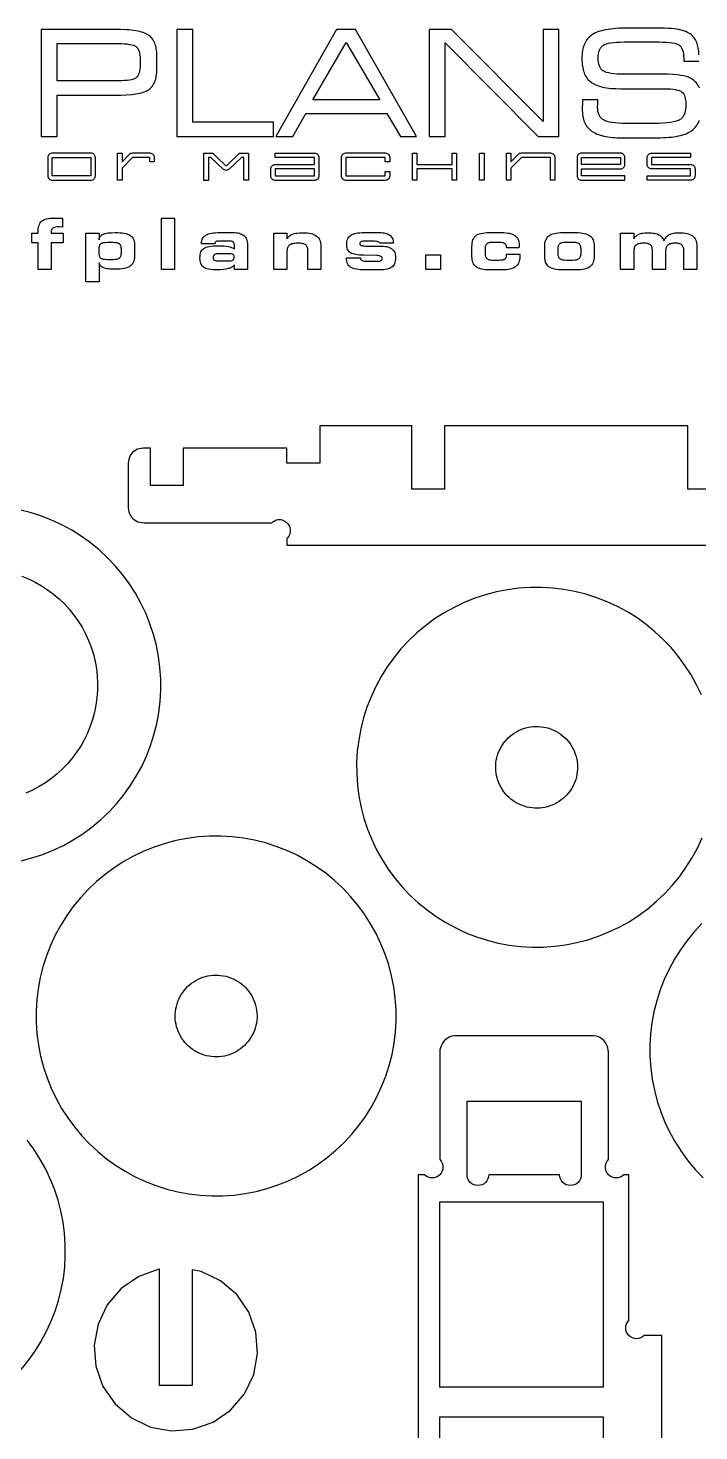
# Model space of a CAD drawing. Extents: x 10 to 601, y 10 to 599.
# Drawn here: x 305.6 to 404, y 388.5 to 594.4 of the extents above; entities that cross this region are included whole.
import ezdxf

# ---------------------------------------------------------------- set-up
doc = ezdxf.new("R2010")
doc.units = 0
doc.header["$MEASUREMENT"] = 0
doc.layers.add('EXT', color=1, linetype='CONTINUOUS')
doc.layers.add('IMPORT_-_LOGO_PADRAO', color=62, linetype='CONTINUOUS')

msp = doc.modelspace()

# ---------------------------------------------------------------- linework, layer by layer
at = {"layer": 'EXT'}
for points in [[(407.16, 526.74), (402.36, 526.74), (402.36, 536.03), (366.66, 536.03), (366.66, 526.74), (361.88, 526.74), (361.88, 536.03), (348.36, 536.03), (348.36, 530.57), (343.56, 530.57), (343.56, 532.75), (328.36, 532.75), (328.36, 527.29), (323.56, 527.29), (323.56, 532.75), (322.47, 532.75), (322.18, 532.73), (321.9, 532.68), (321.63, 532.59), (321.38, 532.46), (321.14, 532.3), (320.92, 532.11), (320.73, 531.9), (320.57, 531.66), (320.45, 531.4), (320.36, 531.13), (320.3, 530.85), (320.28, 530.57), (320.28, 524.01), (320.31, 523.71), (320.37, 523.43), (320.47, 523.15), (320.61, 522.89), (320.78, 522.65), (320.97, 522.44), (321.2, 522.25), (321.45, 522.09), (321.71, 521.97), (321.99, 521.88), (322.28, 521.83), (322.57, 521.82), (341.35, 521.82), (341.5, 521.96), (341.67, 522.07), (341.85, 522.16), (342.05, 522.23), (342.25, 522.27), (342.45, 522.28), (342.66, 522.27), (342.86, 522.23), (343.05, 522.16), (343.24, 522.07), (343.41, 521.96), (343.56, 521.82), (343.7, 521.66), (343.82, 521.48), (343.92, 521.29), (343.99, 521.08), (344.03, 520.87), (344.04, 520.66), (344.03, 520.45), (343.99, 520.24), (343.92, 520.03), (343.82, 519.84), (343.7, 519.66), (343.56, 519.5), (343.56, 518.54), (425.58, 518.54)], [(304.56, 472.2), (306.17, 472.62), (307.74, 473.14), (309.28, 473.76), (310.78, 474.47), (312.23, 475.27), (313.62, 476.17), (314.96, 477.15), (316.23, 478.22), (317.43, 479.36), (318.56, 480.57), (319.61, 481.85), (320.58, 483.2), (321.46, 484.61), (322.26, 486.06), (322.95, 487.57), (323.56, 489.11), (324.06, 490.69), (324.47, 492.3), (324.77, 493.93), (324.97, 495.58), (325.06, 497.23), (325.06, 498.89), (324.94, 500.55), (324.73, 502.19), (324.41, 503.82), (323.99, 505.42), (323.47, 507), (322.85, 508.54), (322.14, 510.03), (321.33, 511.48), (320.43, 512.88), (319.45, 514.22), (318.39, 515.49), (317.25, 516.69), (316.03, 517.82), (314.75, 518.87), (313.4, 519.84), (312, 520.72), (310.54, 521.51), (309.04, 522.21), (307.49, 522.81), (305.91, 523.32), (304.3, 523.72)], [(304.66, 513.97), (305.65, 513.56), (306.62, 513.09), (307.56, 512.56), (308.46, 511.98), (309.32, 511.34), (310.14, 510.64), (310.92, 509.9), (311.65, 509.1), (312.32, 508.27), (312.94, 507.39), (313.51, 506.47), (314.02, 505.53), (314.46, 504.55), (314.85, 503.54), (315.17, 502.52), (315.42, 501.47), (315.61, 500.41), (315.73, 499.34), (315.79, 498.27), (315.78, 497.19), (315.7, 496.12), (315.55, 495.06), (315.34, 494), (315.06, 492.96), (314.71, 491.95), (314.31, 490.95), (313.84, 489.98), (313.31, 489.05), (312.72, 488.14), (312.08, 487.28), (311.38, 486.46), (310.64, 485.69), (309.84, 484.96), (309.01, 484.28), (308.13, 483.66), (307.22, 483.09), (306.27, 482.59), (305.29, 482.14)], [(404.35, 496.54), (403.64, 498.03), (402.83, 499.48), (401.93, 500.88), (400.95, 502.22), (399.89, 503.49), (398.75, 504.69), (397.53, 505.82), (396.25, 506.87), (394.9, 507.84), (393.5, 508.72), (392.04, 509.51), (390.54, 510.21), (388.99, 510.81), (387.41, 511.32), (385.8, 511.72), (384.17, 512.03), (382.53, 512.23), (380.87, 512.32), (379.21, 512.31), (377.56, 512.2), (375.91, 511.98), (374.29, 511.67), (372.68, 511.25), (371.11, 510.73), (369.57, 510.11), (368.07, 509.39), (366.62, 508.59), (365.22, 507.69), (363.89, 506.71), (362.62, 505.65), (361.41, 504.5), (360.28, 503.29), (359.23, 502.01), (358.26, 500.66), (357.38, 499.26), (356.59, 497.8), (355.89, 496.29), (355.29, 494.75), (354.78, 493.17), (354.38, 491.56), (354.08, 489.93), (353.88, 488.28), (353.78, 486.63), (353.79, 484.97), (353.9, 483.32), (354.12, 481.67), (354.44, 480.04), (354.86, 478.44), (355.38, 476.86), (356, 475.33), (356.71, 473.83), (357.52, 472.38), (358.41, 470.98), (359.39, 469.65), (360.46, 468.37), (361.6, 467.17), (362.81, 466.04), (364.1, 464.99), (365.44, 464.02), (366.85, 463.14), (368.31, 462.35), (369.81, 461.65), (371.35, 461.05), (372.93, 460.54), (374.54, 460.14), (376.17, 459.84), (377.82, 459.64), (379.48, 459.54), (381.13, 459.55), (382.79, 459.66), (384.43, 459.88), (386.06, 460.2), (387.67, 460.62), (389.24, 461.14), (390.78, 461.76), (392.28, 462.47), (393.73, 463.27), (395.12, 464.17), (396.46, 465.15), (397.73, 466.22), (398.93, 467.36), (400.06, 468.57), (401.11, 469.85), (402.08, 471.2), (402.96, 472.61), (403.76, 474.06), (404.45, 475.57)], [(404.41, 463), (403.28, 461.79), (402.23, 460.51), (401.26, 459.16), (400.38, 457.76), (399.59, 456.3), (398.89, 454.79), (398.29, 453.25), (397.78, 451.67), (397.38, 450.06), (397.08, 448.43), (396.88, 446.78), (396.78, 445.13), (396.79, 443.47), (396.9, 441.82), (397.12, 440.17), (397.44, 438.54), (397.86, 436.94), (398.38, 435.36), (399, 433.83), (399.71, 432.33), (400.52, 430.88), (401.41, 429.48), (402.39, 428.15), (403.46, 426.87), (404.6, 425.67)], [(304.56, 397.57), (305.61, 398.85), (306.58, 400.2), (307.46, 401.61), (308.26, 403.06), (308.95, 404.57), (309.56, 406.11), (310.06, 407.69), (310.47, 409.3), (310.77, 410.93), (310.97, 412.58), (311.06, 414.23), (311.06, 415.89), (310.94, 417.55), (310.73, 419.19), (310.41, 420.82), (309.99, 422.42), (309.47, 424), (308.85, 425.54), (308.14, 427.03), (307.33, 428.48), (306.43, 429.88), (305.45, 431.22)]]:
    msp.add_lwpolyline(points, dxfattribs=at)
for points in [[(379.51, 479.97), (379.13, 480.02), (378.76, 480.1), (378.4, 480.2), (378.04, 480.32), (377.7, 480.47), (377.36, 480.63), (377.03, 480.82), (376.72, 481.03), (376.41, 481.25), (376.13, 481.5), (375.86, 481.76), (375.6, 482.04), (375.37, 482.34), (375.15, 482.64), (374.96, 482.97), (374.78, 483.3), (374.63, 483.64), (374.49, 484), (374.38, 484.36), (374.3, 484.72), (374.23, 485.09), (374.19, 485.47), (374.17, 485.85), (374.18, 486.22), (374.21, 486.6), (374.26, 486.97), (374.34, 487.34), (374.44, 487.7), (374.56, 488.06), (374.71, 488.41), (374.87, 488.75), (375.06, 489.07), (375.27, 489.39), (375.5, 489.69), (375.74, 489.98), (376, 490.25), (376.28, 490.5), (376.58, 490.73), (376.89, 490.95), (377.21, 491.15), (377.54, 491.32), (377.88, 491.48), (378.24, 491.61), (378.6, 491.72), (378.96, 491.81), (379.34, 491.87), (379.71, 491.91), (380.09, 491.93), (380.46, 491.92), (380.84, 491.89), (381.21, 491.84), (381.58, 491.76), (381.95, 491.66), (382.3, 491.54), (382.65, 491.4), (382.99, 491.23), (383.32, 491.04), (383.63, 490.83), (383.93, 490.61), (384.22, 490.36), (384.49, 490.1), (384.74, 489.82), (384.98, 489.53), (385.19, 489.22), (385.39, 488.9), (385.56, 488.56), (385.72, 488.22), (385.85, 487.87), (385.96, 487.51), (386.05, 487.14), (386.11, 486.77), (386.16, 486.39), (386.17, 486.02), (386.17, 485.64), (386.14, 485.26), (386.08, 484.89), (386.01, 484.52), (385.91, 484.16), (385.78, 483.8), (385.64, 483.45), (385.47, 483.12), (385.28, 482.79), (385.08, 482.47), (384.85, 482.17), (384.6, 481.89), (384.34, 481.62), (384.06, 481.36), (383.77, 481.13), (383.46, 480.91), (383.14, 480.71), (382.8, 480.54), (382.46, 480.38), (382.11, 480.25), (381.75, 480.14), (381.38, 480.05), (381.01, 479.99), (380.64, 479.95), (380.26, 479.93), (379.88, 479.94)], [(332.48, 423.04), (334.13, 423.05), (335.79, 423.16), (337.43, 423.38), (339.06, 423.7), (340.67, 424.12), (342.24, 424.64), (343.78, 425.26), (345.28, 425.97), (346.73, 426.77), (348.12, 427.67), (349.46, 428.65), (350.73, 429.72), (351.93, 430.86), (353.06, 432.07), (354.11, 433.35), (355.08, 434.7), (355.96, 436.11), (356.76, 437.56), (357.45, 439.07), (358.06, 440.61), (358.56, 442.19), (358.97, 443.8), (359.27, 445.43), (359.47, 447.08), (359.56, 448.73), (359.56, 450.39), (359.44, 452.05), (359.23, 453.69), (358.91, 455.32), (358.49, 456.92), (357.97, 458.5), (357.35, 460.04), (356.64, 461.53), (355.83, 462.98), (354.93, 464.38), (353.95, 465.72), (352.89, 466.99), (351.75, 468.19), (350.53, 469.32), (349.25, 470.37), (347.9, 471.34), (346.5, 472.22), (345.04, 473.01), (343.54, 473.71), (341.99, 474.31), (340.41, 474.82), (338.8, 475.22), (337.17, 475.53), (335.53, 475.73), (333.87, 475.82), (332.21, 475.81), (330.56, 475.7), (328.91, 475.48), (327.29, 475.17), (325.68, 474.75), (324.11, 474.23), (322.57, 473.61), (321.07, 472.89), (319.62, 472.09), (318.22, 471.19), (316.89, 470.21), (315.62, 469.15), (314.41, 468), (313.28, 466.79), (312.23, 465.51), (311.26, 464.16), (310.38, 462.76), (309.59, 461.3), (308.89, 459.79), (308.29, 458.25), (307.78, 456.67), (307.38, 455.06), (307.08, 453.43), (306.88, 451.78), (306.78, 450.13), (306.79, 448.47), (306.9, 446.82), (307.12, 445.17), (307.44, 443.54), (307.86, 441.94), (308.38, 440.36), (309, 438.83), (309.71, 437.33), (310.52, 435.88), (311.41, 434.48), (312.39, 433.15), (313.46, 431.87), (314.6, 430.67), (315.81, 429.54), (317.1, 428.49), (318.44, 427.52), (319.85, 426.64), (321.31, 425.85), (322.81, 425.15), (324.35, 424.55), (325.93, 424.04), (327.54, 423.64), (329.17, 423.34), (330.82, 423.14)], [(332.51, 443.47), (332.13, 443.52), (331.76, 443.6), (331.4, 443.7), (331.04, 443.82), (330.7, 443.97), (330.36, 444.13), (330.03, 444.32), (329.72, 444.53), (329.41, 444.75), (329.13, 445), (328.86, 445.26), (328.6, 445.54), (328.37, 445.84), (328.15, 446.14), (327.96, 446.47), (327.78, 446.8), (327.63, 447.14), (327.49, 447.5), (327.38, 447.86), (327.3, 448.22), (327.23, 448.59), (327.19, 448.97), (327.17, 449.35), (327.18, 449.72), (327.21, 450.1), (327.26, 450.47), (327.34, 450.84), (327.44, 451.2), (327.56, 451.56), (327.71, 451.91), (327.87, 452.25), (328.06, 452.57), (328.27, 452.89), (328.5, 453.19), (328.74, 453.48), (329, 453.75), (329.28, 454), (329.58, 454.23), (329.89, 454.45), (330.21, 454.65), (330.54, 454.82), (330.88, 454.98), (331.24, 455.11), (331.6, 455.22), (331.96, 455.31), (332.34, 455.37), (332.71, 455.41), (333.09, 455.43), (333.46, 455.42), (333.84, 455.39), (334.21, 455.34), (334.58, 455.26), (334.95, 455.16), (335.3, 455.04), (335.65, 454.9), (335.99, 454.73), (336.32, 454.54), (336.63, 454.33), (336.93, 454.11), (337.22, 453.86), (337.49, 453.6), (337.74, 453.32), (337.98, 453.03), (338.19, 452.72), (338.39, 452.4), (338.56, 452.06), (338.72, 451.72), (338.85, 451.37), (338.96, 451.01), (339.05, 450.64), (339.11, 450.27), (339.16, 449.89), (339.17, 449.52), (339.17, 449.14), (339.14, 448.76), (339.08, 448.39), (339.01, 448.02), (338.91, 447.66), (338.78, 447.3), (338.64, 446.95), (338.47, 446.62), (338.28, 446.29), (338.08, 445.97), (337.85, 445.67), (337.6, 445.39), (337.34, 445.12), (337.06, 444.86), (336.77, 444.63), (336.46, 444.41), (336.14, 444.21), (335.8, 444.04), (335.46, 443.88), (335.11, 443.75), (334.75, 443.64), (334.38, 443.55), (334.01, 443.49), (333.64, 443.45), (333.26, 443.43), (332.88, 443.44)], [(365.98, 394.94), (365.98, 422.14), (389.92, 422.14), (389.92, 394.94)], [(335.3, 391.6), (337.34, 393.99), (338.69, 396.81), (339.26, 399.89), (339.01, 403.02), (337.97, 405.97), (336.2, 408.55), (333.81, 410.59), (330.99, 411.94), (329.67, 412.18), (329.67, 395.22), (324.87, 395.22), (324.87, 412.26), (324.78, 412.26), (321.83, 411.22), (319.25, 409.44), (317.21, 407.06), (315.86, 404.23), (315.29, 401.15), (315.54, 398.03), (316.58, 395.08), (318.36, 392.5), (320.74, 390.46), (323.57, 389.11), (326.65, 388.54), (329.77, 388.79), (332.72, 389.83)], [(389.92, 390.62), (389.92, 362.94), (365.98, 362.94), (365.98, 390.62)]]:
    msp.add_lwpolyline(points, close=True, dxfattribs=at)
msp.add_lwpolyline([(398.55, 382.55), (398.55, 402.53), (395.95, 402.53, -1), (393.71, 404.77), (393.71, 426.14), (392.96, 426.14, -1), (390.72, 428.38), (390.72, 444.14), (390.69, 444.45), (390.63, 444.76), (390.53, 445.06), (390.39, 445.34), (390.22, 445.6), (390.01, 445.84), (389.78, 446.04), (389.52, 446.22), (389.23, 446.36), (388.94, 446.46), (388.63, 446.52), (388.32, 446.54), (368.38, 446.54), (368.07, 446.52), (367.76, 446.46), (367.46, 446.36), (367.18, 446.22), (366.92, 446.04), (366.68, 445.84), (366.48, 445.6), (366.3, 445.34), (366.16, 445.06), (366.06, 444.76), (366, 444.45), (365.98, 444.14), (365.98, 428.38, -1), (363.74, 426.14), (362.78, 426.14), (362.78, 358.94)], format="xyb", dxfattribs=at)
msp.add_lwpolyline([(386.72, 436.94), (386.72, 426.14, -1), (383.54, 426.14), (373.16, 426.14, -1), (369.98, 426.14), (369.98, 436.94)], format="xyb", close=True, dxfattribs=at)
at = {"layer": 'IMPORT_-_LOGO_PADRAO'}
for points in [[(309.84, 578.5), (309.84, 584.54), (318.3, 584.54), (319.19, 584.55), (320, 584.59), (320.74, 584.65), (321.07, 584.69), (321.39, 584.74), (321.69, 584.79), (321.97, 584.85), (322.23, 584.92), (322.47, 584.99), (322.69, 585.07), (322.9, 585.16), (323.08, 585.25), (323.24, 585.35), (323.39, 585.46), (323.53, 585.58), (323.66, 585.71), (323.78, 585.85), (323.89, 586), (324, 586.16), (324.09, 586.33), (324.17, 586.51), (324.24, 586.71), (324.31, 586.91), (324.36, 587.13), (324.4, 587.35), (324.44, 587.59), (324.46, 587.83), (324.48, 588.09), (324.48, 588.36), (324.48, 590.37), (324.48, 590.64), (324.46, 590.89), (324.44, 591.14), (324.4, 591.38), (324.36, 591.6), (324.31, 591.81), (324.24, 592.02), (324.17, 592.21), (324.09, 592.39), (323.99, 592.57), (323.89, 592.73), (323.78, 592.88), (323.66, 593.02), (323.53, 593.15), (323.39, 593.27), (323.24, 593.38), (323.07, 593.48), (322.89, 593.58), (322.69, 593.66), (322.47, 593.74), (322.23, 593.82), (321.97, 593.89), (321.69, 593.95), (321.39, 594.01), (321.07, 594.05), (320.73, 594.1), (320.38, 594.13), (320, 594.16), (319.19, 594.2), (318.3, 594.21), (307.52, 594.21), (307.52, 578.5)], [(327.43, 578.5), (341.57, 578.5), (341.57, 580.6), (329.76, 580.6), (329.76, 594.21), (327.43, 594.21)], [(341.91, 578.5), (344.4, 578.5), (346.35, 581.87), (358.21, 581.87), (360.2, 578.5), (362.54, 578.5), (353.6, 594.21), (350.83, 594.21)], [(366.74, 578.5), (366.74, 592.26), (380.38, 578.5), (383.44, 578.5), (383.44, 594.21), (381.14, 594.21), (381.14, 580.68), (367.69, 594.21), (364.41, 594.21), (364.41, 578.5)], [(309.84, 586.66), (309.84, 592.13), (318.85, 592.13), (319.32, 592.12), (319.75, 592.1), (320.14, 592.07), (320.48, 592.02), (320.78, 591.96), (321.04, 591.88), (321.26, 591.79), (321.35, 591.74), (321.43, 591.69), (321.5, 591.63), (321.57, 591.56), (321.63, 591.49), (321.69, 591.4), (321.79, 591.21), (321.87, 590.99), (321.94, 590.73), (321.99, 590.45), (322.02, 590.13), (322.02, 589.77), (322.02, 589.04), (322.02, 588.69), (321.99, 588.36), (321.94, 588.07), (321.87, 587.81), (321.79, 587.58), (321.69, 587.39), (321.63, 587.31), (321.57, 587.23), (321.5, 587.16), (321.43, 587.1), (321.35, 587.05), (321.25, 587), (321.04, 586.91), (320.78, 586.83), (320.48, 586.77), (320.14, 586.72), (319.75, 586.69), (319.32, 586.66), (318.85, 586.66)], [(347.36, 583.89), (352.23, 592.29), (357.2, 583.89)], [(315.47, 575.42), (315.45, 575.55), (315.41, 575.67), (315.35, 575.78), (315.27, 575.87), (315.17, 575.95), (315.07, 576.01), (314.94, 576.04), (314.82, 576.06), (309.14, 576.06), (309.01, 576.04), (308.89, 576.01), (308.78, 575.95), (308.69, 575.87), (308.61, 575.78), (308.55, 575.67), (308.51, 575.55), (308.49, 575.42), (308.49, 575.42), (308.49, 572.74), (308.5, 572.61), (308.54, 572.48), (308.6, 572.37), (308.68, 572.28), (308.78, 572.2), (308.89, 572.14), (309.01, 572.1), (309.14, 572.08), (314.82, 572.08), (314.95, 572.1), (315.07, 572.14), (315.18, 572.2), (315.28, 572.28), (315.36, 572.37), (315.42, 572.48), (315.46, 572.61), (315.47, 572.74), (315.47, 575.4)], [(309.14, 572.74), (309.14, 573.39), (309.14, 574.75), (309.14, 575.4), (309.79, 575.4), (314.16, 575.4), (314.82, 575.4), (314.82, 574.75), (314.82, 573.39), (314.82, 572.74), (314.16, 572.74), (309.79, 572.74)], [(321.26, 575.42), (320.93, 575.42), (319.38, 573.87), (319.38, 573.43), (319.38, 573.16), (319.38, 572.08), (318.73, 572.08), (318.73, 576.06), (318.96, 576.06), (319.17, 576.06), (319.38, 576.06), (319.38, 574.79), (320.49, 575.9), (320.57, 575.97), (320.67, 576.03), (320.8, 576.06), (320.96, 576.08), (321.26, 576.08), (321.64, 576.08), (323.45, 576.08), (323.58, 576.06), (323.7, 576.02), (323.81, 575.96), (323.91, 575.89), (323.99, 575.79), (324.05, 575.68), (324.09, 575.56), (324.1, 575.42), (324.1, 574.79), (323.45, 574.79), (323.45, 575.02), (323.45, 575.42), (322.8, 575.42), (321.64, 575.42), (321.34, 575.42)], [(332.69, 576.03), (333.33, 575.42), (333.34, 575.42), (333.34, 575.41), (334.46, 574.35), (334.57, 574.26), (334.61, 574.24), (334.65, 574.23), (334.69, 574.24), (334.73, 574.26), (334.83, 574.35), (336.61, 576.03), (336.61, 576.06), (337.26, 576.06), (337.91, 576.06), (337.91, 572.08), (337.26, 572.08), (337.26, 575.4), (337.26, 575.42), (336.91, 575.42), (335.11, 573.72), (335.01, 573.64), (334.9, 573.58), (334.78, 573.54), (334.65, 573.53), (334.53, 573.54), (334.41, 573.58), (334.29, 573.64), (334.19, 573.72), (332.41, 575.4), (332.04, 575.4), (332.04, 572.08), (332.04, 572.06), (331.39, 572.06), (331.39, 576.03), (332.04, 576.03)], [(341.84, 576.06), (347.61, 576.06), (347.74, 576.04), (347.86, 576), (347.97, 575.94), (348.07, 575.86), (348.15, 575.77), (348.21, 575.66), (348.25, 575.53), (348.26, 575.4), (348.26, 575.39), (348.26, 572.73), (348.26, 572.72), (348.25, 572.58), (348.21, 572.46), (348.15, 572.35), (348.07, 572.25), (347.97, 572.17), (347.86, 572.11), (347.74, 572.08), (347.61, 572.06), (341.84, 572.06), (341.71, 572.08), (341.59, 572.11), (341.48, 572.17), (341.38, 572.25), (341.3, 572.35), (341.24, 572.46), (341.2, 572.58), (341.19, 572.72), (341.19, 573.74), (341.2, 573.87), (341.24, 574), (341.3, 574.11), (341.38, 574.2), (341.48, 574.28), (341.59, 574.34), (341.71, 574.38), (341.84, 574.4), (341.84, 574.4), (347.61, 574.4), (347.61, 574.75), (347.61, 575.4), (346.96, 575.4), (341.84, 575.4)], [(358.63, 572.75), (358.63, 572.72), (358.61, 572.58), (358.58, 572.46), (358.52, 572.35), (358.44, 572.25), (358.34, 572.17), (358.23, 572.11), (358.11, 572.08), (357.97, 572.06), (352.21, 572.06), (352.07, 572.08), (351.95, 572.11), (351.84, 572.17), (351.74, 572.25), (351.66, 572.35), (351.6, 572.46), (351.57, 572.58), (351.55, 572.72), (351.55, 572.74), (351.55, 575.42), (351.57, 575.56), (351.6, 575.68), (351.66, 575.79), (351.74, 575.89), (351.84, 575.96), (351.95, 576.02), (352.07, 576.06), (352.21, 576.08), (357.97, 576.08), (358.11, 576.06), (358.23, 576.02), (358.34, 575.96), (358.44, 575.89), (358.52, 575.79), (358.58, 575.68), (358.61, 575.56), (358.63, 575.42), (358.63, 575.39), (358.63, 574.77), (357.97, 574.77), (357.97, 574.77), (357.97, 575.4), (357.97, 575.4), (357.97, 575.42), (357.32, 575.42), (352.86, 575.42), (352.21, 575.42), (352.21, 574.77), (352.21, 573.37), (352.21, 572.74), (352.21, 572.72), (352.86, 572.72), (357.32, 572.72), (357.97, 572.72), (357.97, 572.74), (357.97, 572.74), (357.97, 573.37), (357.97, 573.37), (358.63, 573.37)], [(367.77, 573.74), (362.61, 573.74), (362.61, 572.08), (361.96, 572.08), (361.96, 576.06), (362.61, 576.06), (362.61, 574.4), (367.77, 574.4), (367.77, 576.06), (368.43, 576.06), (368.43, 572.08), (367.77, 572.08)], [(371.81, 576.06), (372.46, 576.06), (372.46, 572.08), (371.81, 572.08)], [(378.38, 575.42), (378.35, 575.42), (377.95, 575.42), (376.39, 573.87), (376.39, 573.36), (376.39, 573.16), (376.39, 572.08), (375.74, 572.08), (375.74, 576.06), (375.97, 576.06), (376.21, 576.06), (376.39, 576.06), (376.39, 574.79), (377.5, 575.9), (377.59, 575.97), (377.68, 576.03), (377.81, 576.06), (377.97, 576.08), (378.38, 576.08), (378.65, 576.08), (382.2, 576.08), (382.33, 576.06), (382.45, 576.02), (382.56, 575.96), (382.66, 575.89), (382.74, 575.79), (382.8, 575.68), (382.83, 575.56), (382.85, 575.42), (382.85, 572.11), (382.2, 572.11), (382.2, 574.77), (382.2, 575.42), (381.54, 575.42), (378.65, 575.42)], [(386.1, 572.74), (386.11, 572.61), (386.15, 572.48), (386.21, 572.37), (386.29, 572.28), (386.39, 572.2), (386.5, 572.14), (386.62, 572.1), (386.75, 572.08), (393.13, 572.08), (393.13, 572.74), (387.41, 572.74), (386.75, 572.74), (386.75, 573.39), (386.75, 573.74), (392.46, 573.74), (392.48, 573.74), (392.48, 573.74), (392.61, 573.76), (392.73, 573.79), (392.84, 573.85), (392.94, 573.93), (393.02, 574.03), (393.08, 574.14), (393.12, 574.26), (393.13, 574.4), (393.13, 575.39), (393.13, 575.4), (393.12, 575.53), (393.08, 575.66), (393.02, 575.77), (392.94, 575.86), (392.84, 575.94), (392.73, 576), (392.61, 576.04), (392.48, 576.06), (386.75, 576.06), (386.62, 576.04), (386.5, 576), (386.39, 575.94), (386.29, 575.86), (386.21, 575.77), (386.15, 575.66), (386.11, 575.53), (386.1, 575.4), (386.1, 575.39), (386.1, 575.39)], [(392.48, 575.4), (392.48, 575.39), (392.48, 575.05), (392.48, 574.75), (392.48, 574.4), (391.83, 574.4), (386.75, 574.4), (386.75, 574.75), (386.75, 575.39), (386.75, 575.4), (387.41, 575.4), (391.83, 575.4)], [(396.39, 575.4), (396.4, 575.53), (396.44, 575.66), (396.5, 575.77), (396.58, 575.86), (396.67, 575.94), (396.78, 576), (396.91, 576.04), (397.04, 576.06), (402.76, 576.06), (402.76, 575.4), (397.69, 575.4), (397.04, 575.4), (397.04, 575.05), (397.04, 574.75), (397.04, 574.41), (397.04, 574.4), (397.69, 574.4), (402.75, 574.4), (402.76, 574.4), (402.9, 574.38), (403.02, 574.34), (403.13, 574.28), (403.23, 574.2), (403.31, 574.11), (403.37, 574), (403.4, 573.87), (403.42, 573.74), (403.42, 573.73), (403.42, 572.74), (403.4, 572.61), (403.37, 572.48), (403.31, 572.37), (403.23, 572.28), (403.13, 572.2), (403.02, 572.14), (402.9, 572.1), (402.76, 572.08), (396.39, 572.08), (396.39, 572.74), (402.11, 572.74), (402.76, 572.74), (402.76, 573.09), (402.76, 573.39), (402.76, 573.73), (402.76, 573.74), (402.11, 573.74), (397.06, 573.74), (397.04, 573.74), (397.04, 573.74), (396.91, 573.76), (396.78, 573.79), (396.67, 573.85), (396.58, 573.93), (396.5, 574.03), (396.43, 574.14), (396.4, 574.26), (396.39, 574.4), (396.39, 574.41), (396.39, 574.41)], [(341.84, 573.74), (341.84, 573.74), (341.84, 573.37), (341.84, 573.09), (341.84, 572.72), (342.49, 572.72), (346.96, 572.72), (347.61, 572.72), (347.61, 573.37), (347.61, 573.74), (342.49, 573.74)], [(308.99, 559), (307.07, 559), (307.07, 562.87), (306.13, 562.87), (306.13, 564.32), (307.07, 564.32), (307.07, 564.5), (307.07, 564.77), (307.1, 565.02), (307.14, 565.25), (307.2, 565.45), (307.27, 565.64), (307.36, 565.81), (307.47, 565.95), (307.59, 566.08), (307.74, 566.18), (307.91, 566.28), (308.1, 566.35), (308.32, 566.42), (308.56, 566.47), (308.82, 566.5), (309.11, 566.53), (309.43, 566.53), (310.66, 566.53), (310.66, 565.21), (310.6, 565.21), (310.14, 565.23), (309.85, 565.22), (309.61, 565.18), (309.41, 565.13), (309.32, 565.1), (309.25, 565.06), (309.19, 565.01), (309.13, 564.96), (309.09, 564.9), (309.05, 564.83), (309.02, 564.76), (309, 564.68), (308.99, 564.59), (308.98, 564.5), (308.99, 564.39), (308.99, 564.32), (310.76, 564.32), (310.76, 562.87), (308.99, 562.87)], [(327.07, 559), (325.15, 559), (325.15, 566.53), (327.07, 566.53)], [(316.01, 559.96), (316.01, 557.19), (314.09, 557.19), (314.09, 564.32), (316.01, 564.32), (316.01, 563.35), (316.03, 563.49), (316.07, 563.61), (316.12, 563.73), (316.19, 563.83), (316.27, 563.93), (316.37, 564.02), (316.48, 564.09), (316.61, 564.16), (316.75, 564.21), (316.92, 564.26), (317.11, 564.3), (317.32, 564.34), (317.55, 564.36), (317.81, 564.38), (318.39, 564.4), (318.76, 564.39), (319.1, 564.37), (319.42, 564.34), (319.71, 564.3), (319.96, 564.24), (320.19, 564.17), (320.39, 564.09), (320.57, 563.99), (320.71, 563.88), (320.84, 563.75), (320.95, 563.61), (321.04, 563.45), (321.11, 563.26), (321.16, 563.07), (321.19, 562.85), (321.2, 562.62), (321.2, 560.85), (321.19, 560.62), (321.16, 560.4), (321.1, 560.2), (321.03, 560.01), (320.94, 559.85), (320.83, 559.7), (320.69, 559.56), (320.54, 559.44), (320.36, 559.34), (320.16, 559.25), (319.93, 559.18), (319.68, 559.11), (319.4, 559.07), (319.1, 559.03), (318.77, 559.01), (318.42, 559.01), (317.85, 559.02), (317.6, 559.04), (317.37, 559.06), (317.16, 559.09), (316.98, 559.12), (316.82, 559.17), (316.68, 559.22), (316.55, 559.28), (316.44, 559.34), (316.34, 559.42), (316.26, 559.51), (316.18, 559.61), (316.11, 559.71), (316.06, 559.83)], [(337.76, 559), (335.85, 559), (335.85, 559.64), (335.77, 559.55), (335.68, 559.47), (335.58, 559.39), (335.47, 559.32), (335.36, 559.25), (335.23, 559.19), (335.09, 559.14), (334.95, 559.1), (334.62, 559.02), (334.25, 558.97), (333.82, 558.93), (333.35, 558.92), (333, 558.93), (332.68, 558.95), (332.39, 558.98), (332.12, 559.02), (331.88, 559.07), (331.67, 559.14), (331.49, 559.22), (331.34, 559.31), (331.22, 559.42), (331.1, 559.54), (331.01, 559.69), (330.93, 559.85), (330.87, 560.04), (330.83, 560.24), (330.81, 560.46), (330.8, 560.71), (330.81, 560.94), (330.83, 561.16), (330.88, 561.36), (330.94, 561.55), (331.02, 561.71), (331.11, 561.85), (331.23, 561.97), (331.36, 562.08), (331.52, 562.17), (331.71, 562.24), (331.93, 562.31), (332.18, 562.36), (332.46, 562.4), (332.77, 562.43), (333.11, 562.45), (333.49, 562.46), (333.92, 562.45), (334.3, 562.43), (334.64, 562.39), (334.95, 562.35), (335.21, 562.28), (335.45, 562.2), (335.66, 562.11), (335.85, 562), (335.85, 562.58), (335.83, 562.71), (335.8, 562.82), (335.74, 562.92), (335.65, 563), (335.55, 563.07), (335.42, 563.12), (335.27, 563.14), (335.1, 563.15), (333.53, 563.15), (333.4, 563.15), (333.28, 563.13), (333.18, 563.1), (333.11, 563.06), (333.05, 563), (333.01, 562.93), (332.98, 562.85), (332.97, 562.75), (331.04, 562.75), (331.04, 562.81), (331.05, 563.02), (331.08, 563.2), (331.13, 563.38), (331.2, 563.54), (331.29, 563.68), (331.4, 563.81), (331.52, 563.93), (331.67, 564.03), (331.84, 564.11), (332.03, 564.19), (332.26, 564.25), (332.5, 564.3), (332.78, 564.34), (333.07, 564.37), (333.4, 564.39), (333.75, 564.4), (335.63, 564.4), (335.89, 564.39), (336.14, 564.37), (336.36, 564.34), (336.58, 564.29), (336.77, 564.23), (336.94, 564.15), (337.1, 564.07), (337.24, 563.96), (337.36, 563.85), (337.47, 563.72), (337.56, 563.58), (337.63, 563.42), (337.69, 563.24), (337.73, 563.06), (337.76, 562.85), (337.76, 562.64)], [(343.55, 559), (341.63, 559), (341.63, 564.29), (343.55, 564.29), (343.55, 563.47), (343.63, 563.59), (343.72, 563.7), (343.82, 563.8), (343.92, 563.89), (344.03, 563.98), (344.15, 564.05), (344.27, 564.11), (344.39, 564.17), (344.53, 564.22), (344.68, 564.26), (344.85, 564.3), (345.04, 564.32), (345.46, 564.36), (345.94, 564.38), (346.26, 564.37), (346.55, 564.35), (346.83, 564.31), (347.08, 564.25), (347.32, 564.19), (347.53, 564.1), (347.72, 564), (347.9, 563.89), (348.05, 563.76), (348.18, 563.62), (348.29, 563.46), (348.38, 563.28), (348.45, 563.09), (348.5, 562.89), (348.53, 562.67), (348.54, 562.44), (348.54, 559), (346.63, 559), (346.63, 561.68), (346.62, 561.85), (346.61, 562), (346.58, 562.14), (346.55, 562.26), (346.5, 562.37), (346.45, 562.47), (346.38, 562.54), (346.31, 562.61), (346.22, 562.66), (346.11, 562.71), (345.99, 562.74), (345.84, 562.78), (345.68, 562.8), (345.5, 562.82), (345.09, 562.83), (344.89, 562.83), (344.7, 562.81), (344.53, 562.79), (344.38, 562.76), (344.23, 562.72), (344.11, 562.67), (344, 562.61), (343.9, 562.54), (343.82, 562.46), (343.75, 562.37), (343.69, 562.27), (343.64, 562.15), (343.6, 562.02), (343.57, 561.88), (343.55, 561.73), (343.55, 561.57)], [(352.3, 560.67), (354.33, 560.68), (354.33, 560.66), (354.34, 560.6), (354.35, 560.54), (354.37, 560.49), (354.39, 560.45), (354.43, 560.4), (354.47, 560.36), (354.58, 560.3), (354.72, 560.25), (354.9, 560.22), (355.12, 560.19), (355.38, 560.19), (356.78, 560.19), (356.97, 560.19), (357.14, 560.21), (357.27, 560.24), (357.37, 560.28), (357.45, 560.34), (357.5, 560.41), (357.54, 560.49), (357.55, 560.6), (357.53, 560.69), (357.5, 560.78), (357.44, 560.85), (357.36, 560.9), (357.25, 560.95), (357.12, 560.99), (356.95, 561.02), (356.76, 561.03), (354.86, 561.07), (354.51, 561.08), (354.2, 561.09), (353.91, 561.12), (353.64, 561.16), (353.41, 561.22), (353.2, 561.28), (353.02, 561.35), (352.87, 561.44), (352.74, 561.54), (352.63, 561.65), (352.54, 561.78), (352.46, 561.93), (352.4, 562.09), (352.35, 562.27), (352.33, 562.46), (352.32, 562.67), (352.33, 562.9), (352.36, 563.1), (352.4, 563.29), (352.47, 563.47), (352.55, 563.62), (352.66, 563.76), (352.78, 563.89), (352.92, 564), (353.08, 564.09), (353.27, 564.17), (353.48, 564.24), (353.72, 564.3), (353.98, 564.34), (354.27, 564.37), (354.58, 564.39), (354.92, 564.4), (357.1, 564.4), (357.35, 564.39), (357.59, 564.37), (357.8, 564.34), (358.01, 564.3), (358.19, 564.25), (358.36, 564.18), (358.51, 564.1), (358.64, 564.01), (358.76, 563.91), (358.86, 563.79), (358.95, 563.66), (359.02, 563.52), (359.08, 563.37), (359.12, 563.2), (359.14, 563.02), (359.15, 562.82), (357.24, 562.82), (357.19, 562.89), (357.12, 562.96), (357.03, 563.01), (356.93, 563.05), (356.8, 563.09), (356.65, 563.11), (356.48, 563.13), (356.28, 563.13), (354.94, 563.13), (354.76, 563.13), (354.61, 563.11), (354.49, 563.09), (354.4, 563.05), (354.34, 563.01), (354.29, 562.95), (354.26, 562.88), (354.25, 562.79), (354.26, 562.7), (354.29, 562.63), (354.34, 562.57), (354.41, 562.52), (354.52, 562.49), (354.68, 562.45), (354.89, 562.43), (355.15, 562.41), (357.49, 562.41), (357.74, 562.4), (357.97, 562.37), (358.19, 562.34), (358.38, 562.29), (358.56, 562.23), (358.73, 562.16), (358.87, 562.08), (359, 561.98), (359.11, 561.87), (359.21, 561.75), (359.29, 561.61), (359.36, 561.46), (359.41, 561.3), (359.44, 561.12), (359.47, 560.92), (359.47, 560.71), (359.47, 560.48), (359.44, 560.26), (359.4, 560.06), (359.34, 559.88), (359.27, 559.71), (359.18, 559.57), (359.07, 559.44), (358.95, 559.33), (358.8, 559.23), (358.63, 559.15), (358.43, 559.08), (358.21, 559.02), (357.97, 558.98), (357.7, 558.95), (357.4, 558.93), (357.08, 558.92), (355.13, 558.92), (354.73, 558.93), (354.37, 558.95), (354.04, 558.98), (353.75, 559.02), (353.48, 559.07), (353.25, 559.14), (353.06, 559.22), (352.9, 559.31), (352.76, 559.41), (352.64, 559.54), (352.54, 559.68), (352.46, 559.84), (352.39, 560.02), (352.34, 560.22), (352.31, 560.44)], [(373.24, 558.92), (372.91, 558.93), (372.61, 558.95), (372.33, 558.99), (372.07, 559.04), (371.84, 559.1), (371.63, 559.18), (371.45, 559.27), (371.29, 559.38), (371.15, 559.51), (371.03, 559.65), (370.92, 559.81), (370.84, 559.99), (370.77, 560.18), (370.73, 560.4), (370.7, 560.63), (370.69, 560.89), (370.69, 562.33), (370.7, 562.61), (370.73, 562.86), (370.77, 563.1), (370.83, 563.31), (370.91, 563.5), (371.01, 563.67), (371.12, 563.82), (371.26, 563.94), (371.41, 564.05), (371.59, 564.14), (371.8, 564.22), (372.03, 564.28), (372.3, 564.33), (372.58, 564.37), (372.9, 564.39), (373.24, 564.4), (375.06, 564.4), (375.38, 564.39), (375.68, 564.37), (375.95, 564.33), (376.21, 564.29), (376.44, 564.22), (376.65, 564.15), (376.84, 564.06), (377, 563.96), (377.15, 563.84), (377.27, 563.7), (377.38, 563.56), (377.46, 563.39), (377.53, 563.21), (377.58, 563.01), (377.61, 562.8), (377.62, 562.57), (377.61, 562.36), (377.58, 562.14), (375.77, 562.14), (375.77, 562.17), (375.77, 562.27), (375.76, 562.36), (375.74, 562.45), (375.71, 562.53), (375.67, 562.6), (375.63, 562.66), (375.58, 562.72), (375.53, 562.77), (375.46, 562.81), (375.38, 562.85), (375.3, 562.88), (375.2, 562.91), (374.98, 562.94), (374.71, 562.96), (373.77, 562.96), (373.47, 562.94), (373.34, 562.93), (373.22, 562.9), (373.11, 562.87), (373.02, 562.84), (372.93, 562.8), (372.87, 562.75), (372.81, 562.69), (372.76, 562.62), (372.72, 562.54), (372.68, 562.45), (372.65, 562.35), (372.63, 562.24), (372.62, 562.12), (372.62, 561.98), (372.62, 561.3), (372.62, 561.18), (372.64, 561.07), (372.66, 560.96), (372.68, 560.87), (372.72, 560.78), (372.77, 560.71), (372.82, 560.64), (372.88, 560.58), (372.96, 560.53), (373.04, 560.49), (373.13, 560.45), (373.24, 560.42), (373.36, 560.39), (373.48, 560.38), (373.77, 560.36), (374.61, 560.36), (374.94, 560.38), (375.21, 560.41), (375.32, 560.43), (375.41, 560.47), (375.49, 560.5), (375.56, 560.55), (375.61, 560.6), (375.65, 560.66), (375.69, 560.73), (375.73, 560.81), (375.75, 560.9), (375.77, 561), (375.78, 561.23), (377.69, 561.23), (377.7, 561.11), (377.7, 560.9), (377.69, 560.65), (377.66, 560.41), (377.62, 560.19), (377.55, 559.99), (377.47, 559.8), (377.36, 559.64), (377.24, 559.5), (377.1, 559.38), (376.94, 559.27), (376.75, 559.18), (376.54, 559.1), (376.3, 559.04), (376.04, 558.99), (375.75, 558.95), (375.43, 558.93), (375.09, 558.92)], [(384.03, 558.92), (383.69, 558.93), (383.37, 558.95), (383.07, 558.99), (382.8, 559.04), (382.56, 559.1), (382.34, 559.18), (382.15, 559.27), (381.98, 559.38), (381.84, 559.5), (381.71, 559.64), (381.61, 559.8), (381.52, 559.98), (381.45, 560.18), (381.41, 560.4), (381.38, 560.63), (381.37, 560.89), (381.37, 562.33), (381.38, 562.61), (381.4, 562.86), (381.45, 563.09), (381.52, 563.3), (381.6, 563.49), (381.7, 563.66), (381.83, 563.81), (381.97, 563.93), (382.13, 564.04), (382.32, 564.14), (382.54, 564.22), (382.78, 564.28), (383.05, 564.33), (383.35, 564.37), (383.67, 564.39), (384.03, 564.4), (385.95, 564.4), (386.29, 564.39), (386.61, 564.37), (386.9, 564.33), (387.17, 564.28), (387.41, 564.21), (387.62, 564.13), (387.82, 564.04), (387.98, 563.93), (388.13, 563.8), (388.26, 563.66), (388.36, 563.49), (388.45, 563.31), (388.52, 563.11), (388.57, 562.89), (388.59, 562.66), (388.6, 562.4), (388.6, 560.92), (388.6, 560.66), (388.57, 560.41), (388.52, 560.19), (388.45, 559.99), (388.37, 559.81), (388.27, 559.65), (388.14, 559.5), (388, 559.38), (387.84, 559.27), (387.65, 559.18), (387.43, 559.1), (387.19, 559.04), (386.92, 558.99), (386.62, 558.95), (386.3, 558.93), (385.95, 558.92)], [(394.41, 559), (392.49, 559), (392.49, 564.29), (394.41, 564.29), (394.41, 563.47), (394.49, 563.59), (394.57, 563.7), (394.66, 563.8), (394.75, 563.89), (394.85, 563.98), (394.95, 564.05), (395.06, 564.11), (395.18, 564.17), (395.3, 564.22), (395.43, 564.26), (395.58, 564.3), (395.74, 564.32), (396.1, 564.36), (396.51, 564.38), (396.76, 564.37), (396.99, 564.36), (397.21, 564.33), (397.42, 564.3), (397.61, 564.26), (397.79, 564.21), (397.95, 564.15), (398.1, 564.08), (398.23, 564), (398.35, 563.91), (398.46, 563.82), (398.56, 563.7), (398.65, 563.58), (398.73, 563.45), (398.79, 563.31), (398.84, 563.16), (398.91, 563.31), (398.99, 563.46), (399.08, 563.59), (399.18, 563.71), (399.28, 563.82), (399.39, 563.92), (399.51, 564.01), (399.63, 564.09), (399.77, 564.16), (399.91, 564.21), (400.07, 564.26), (400.24, 564.3), (400.42, 564.34), (400.62, 564.36), (400.82, 564.37), (401.04, 564.38), (401.36, 564.37), (401.66, 564.35), (401.94, 564.31), (402.2, 564.26), (402.44, 564.19), (402.66, 564.11), (402.85, 564.01), (403.02, 563.9), (403.18, 563.77), (403.31, 563.63), (403.42, 563.47), (403.51, 563.29), (403.58, 563.1), (403.63, 562.9), (403.66, 562.67), (403.67, 562.44), (403.67, 559), (401.75, 559), (401.75, 561.68), (401.75, 561.85), (401.74, 562), (401.71, 562.14), (401.68, 562.26), (401.64, 562.37), (401.59, 562.47), (401.54, 562.54), (401.47, 562.61), (401.39, 562.66), (401.3, 562.71), (401.19, 562.74), (401.07, 562.78), (400.93, 562.8), (400.77, 562.82), (400.42, 562.83), (400.24, 562.83), (400.08, 562.81), (399.94, 562.79), (399.8, 562.76), (399.68, 562.72), (399.57, 562.67), (399.47, 562.61), (399.39, 562.55), (399.32, 562.47), (399.25, 562.38), (399.2, 562.28), (399.16, 562.17), (399.12, 562.05), (399.1, 561.92), (399.08, 561.77), (399.08, 561.62), (399.08, 559), (397.16, 559), (397.16, 561.68), (397.16, 561.85), (397.14, 562), (397.12, 562.14), (397.09, 562.26), (397.05, 562.37), (397, 562.47), (396.94, 562.54), (396.88, 562.61), (396.8, 562.66), (396.7, 562.71), (396.59, 562.74), (396.46, 562.78), (396.32, 562.8), (396.16, 562.82), (395.79, 562.83), (395.62, 562.83), (395.45, 562.81), (395.3, 562.79), (395.17, 562.76), (395.04, 562.72), (394.93, 562.67), (394.83, 562.61), (394.74, 562.55), (394.66, 562.47), (394.6, 562.38), (394.54, 562.28), (394.49, 562.17), (394.46, 562.05), (394.43, 561.92), (394.42, 561.77), (394.41, 561.62)], [(317.2, 562.92), (316.89, 562.91), (316.63, 562.87), (316.52, 562.85), (316.42, 562.81), (316.33, 562.77), (316.26, 562.72), (316.19, 562.67), (316.14, 562.6), (316.09, 562.53), (316.05, 562.45), (316.02, 562.36), (316, 562.26), (315.99, 562.15), (315.98, 562.03), (315.98, 561.39), (315.99, 561.26), (316, 561.14), (316.02, 561.04), (316.05, 560.94), (316.08, 560.85), (316.13, 560.78), (316.18, 560.71), (316.24, 560.66), (316.31, 560.61), (316.4, 560.57), (316.5, 560.54), (316.61, 560.51), (316.88, 560.47), (317.2, 560.46), (318.07, 560.46), (318.37, 560.47), (318.51, 560.49), (318.63, 560.51), (318.74, 560.54), (318.84, 560.57), (318.92, 560.62), (319, 560.66), (319.07, 560.72), (319.12, 560.79), (319.17, 560.86), (319.21, 560.94), (319.24, 561.03), (319.26, 561.13), (319.27, 561.24), (319.28, 561.36), (319.28, 562.02), (319.27, 562.14), (319.26, 562.25), (319.24, 562.35), (319.21, 562.44), (319.17, 562.53), (319.13, 562.6), (319.07, 562.66), (319.01, 562.72), (318.93, 562.77), (318.85, 562.81), (318.75, 562.84), (318.64, 562.87), (318.51, 562.9), (318.38, 562.91), (318.07, 562.92)], [(384.54, 560.36), (385.44, 560.36), (385.76, 560.38), (385.9, 560.39), (386.03, 560.42), (386.14, 560.45), (386.24, 560.49), (386.33, 560.53), (386.41, 560.58), (386.47, 560.64), (386.53, 560.71), (386.58, 560.78), (386.62, 560.87), (386.65, 560.97), (386.67, 561.07), (386.68, 561.19), (386.69, 561.31), (386.69, 562.01), (386.68, 562.14), (386.67, 562.25), (386.65, 562.36), (386.62, 562.45), (386.58, 562.54), (386.53, 562.62), (386.47, 562.68), (386.4, 562.74), (386.33, 562.79), (386.24, 562.84), (386.14, 562.87), (386.02, 562.9), (385.89, 562.93), (385.76, 562.94), (385.44, 562.96), (384.54, 562.96), (384.21, 562.94), (384.07, 562.93), (383.94, 562.9), (383.82, 562.87), (383.72, 562.84), (383.63, 562.79), (383.56, 562.74), (383.49, 562.68), (383.44, 562.62), (383.39, 562.54), (383.35, 562.45), (383.32, 562.35), (383.3, 562.24), (383.29, 562.12), (383.29, 561.98), (383.29, 561.3), (383.29, 561.18), (383.3, 561.07), (383.33, 560.96), (383.36, 560.87), (383.4, 560.78), (383.45, 560.71), (383.5, 560.64), (383.57, 560.58), (383.65, 560.53), (383.74, 560.49), (383.84, 560.45), (383.96, 560.42), (384.08, 560.39), (384.22, 560.38)], [(334.87, 561.3), (333.7, 561.3), (333.45, 561.29), (333.25, 561.27), (333.08, 561.23), (332.96, 561.17), (332.91, 561.14), (332.87, 561.1), (332.83, 561.05), (332.8, 561), (332.76, 560.88), (332.75, 560.75), (332.76, 560.61), (332.79, 560.5), (332.86, 560.42), (332.94, 560.35), (333.06, 560.3), (333.23, 560.27), (333.44, 560.25), (333.7, 560.24), (334.87, 560.24), (335.11, 560.25), (335.32, 560.27), (335.48, 560.31), (335.61, 560.36), (335.66, 560.4), (335.7, 560.44), (335.74, 560.48), (335.77, 560.53), (335.81, 560.65), (335.82, 560.79), (335.81, 560.92), (335.78, 561.03), (335.75, 561.08), (335.72, 561.12), (335.68, 561.16), (335.63, 561.19), (335.51, 561.23), (335.34, 561.27), (335.13, 561.29)], [(366.09, 559), (363.95, 559), (363.95, 561.13), (366.09, 561.13)]]:
    msp.add_lwpolyline(points, close=True, dxfattribs=at)
for points in [[(403.98, 590.49), (403.97, 590.76), (403.94, 591.02), (403.92, 591.26), (403.88, 591.49), (403.84, 591.71), (403.78, 591.92), (403.72, 592.12), (403.65, 592.31), (403.57, 592.49), (403.48, 592.67), (403.38, 592.83), (403.27, 592.99), (403.15, 593.13), (403.02, 593.27), (402.88, 593.4), (402.7, 593.54), (402.51, 593.66), (402.3, 593.77), (402.08, 593.88), (401.84, 593.97), (401.58, 594.05), (401.31, 594.12), (401.03, 594.18), (400.7, 594.24), (400.33, 594.28), (399.91, 594.32), (399.43, 594.35), (398.91, 594.38), (398.33, 594.39), (397.01, 594.41), (393.56, 594.41), (392.65, 594.39), (392.22, 594.37), (391.81, 594.35), (391.41, 594.31), (391.04, 594.27), (390.68, 594.22), (390.34, 594.16), (390.02, 594.09), (389.72, 594.02), (389.43, 593.94), (389.17, 593.85), (388.92, 593.75), (388.69, 593.64), (388.48, 593.53), (388.28, 593.41), (388.11, 593.28), (387.94, 593.14), (387.78, 592.98), (387.64, 592.82), (387.51, 592.64), (387.38, 592.45), (387.28, 592.25), (387.18, 592.04), (387.09, 591.82), (387.02, 591.58), (386.95, 591.34), (386.9, 591.08), (386.86, 590.81), (386.83, 590.53), (386.81, 590.24), (386.81, 589.94), (386.81, 589.64), (386.83, 589.36), (386.85, 589.08), (386.89, 588.81), (386.93, 588.56), (386.99, 588.32), (387.05, 588.09), (387.13, 587.87), (387.22, 587.66), (387.31, 587.46), (387.42, 587.27), (387.54, 587.1), (387.66, 586.93), (387.8, 586.78), (387.95, 586.64), (388.11, 586.51), (388.28, 586.39), (388.46, 586.27), (388.66, 586.17), (388.87, 586.07), (389.09, 585.98), (389.33, 585.89), (389.59, 585.82), (389.86, 585.75), (390.14, 585.69), (390.44, 585.64), (390.75, 585.6), (391.07, 585.56), (391.41, 585.54), (391.77, 585.52), (392.52, 585.5), (398.94, 585.5), (399.41, 585.49), (399.83, 585.47), (400.21, 585.43), (400.55, 585.38), (400.85, 585.31), (401.1, 585.23), (401.31, 585.13), (401.4, 585.07), (401.48, 585.01), (401.62, 584.88), (401.74, 584.72), (401.84, 584.53), (401.92, 584.32), (401.98, 584.07), (402.03, 583.81), (402.06, 583.51), (402.07, 583.19), (402.05, 582.8), (402.01, 582.44), (401.98, 582.27), (401.94, 582.11), (401.9, 581.96), (401.85, 581.82), (401.79, 581.68), (401.73, 581.56), (401.65, 581.44), (401.58, 581.33), (401.49, 581.23), (401.4, 581.14), (401.3, 581.06), (401.2, 580.98), (401.08, 580.91), (400.95, 580.85), (400.8, 580.79), (400.63, 580.73), (400.45, 580.68), (400.25, 580.64), (399.79, 580.56), (399.27, 580.49), (398.69, 580.45), (398.03, 580.42), (397.31, 580.41), (393.34, 580.41), (392.74, 580.42), (392.19, 580.45), (391.69, 580.49), (391.24, 580.54), (390.85, 580.62), (390.5, 580.7), (390.21, 580.81), (390.08, 580.87), (389.97, 580.93), (389.87, 581), (389.77, 581.07), (389.68, 581.15), (389.6, 581.24), (389.52, 581.34), (389.45, 581.44), (389.38, 581.54), (389.33, 581.66), (389.28, 581.78), (389.23, 581.9), (389.17, 582.17), (389.13, 582.47), (389.11, 582.79), (389.13, 583.39), (389.15, 583.89), (386.92, 583.89), (386.89, 583.68), (386.88, 583.52), (386.86, 582.55), (386.86, 582.27), (386.88, 582), (386.91, 581.74), (386.94, 581.49), (386.99, 581.25), (387.05, 581.02), (387.12, 580.8), (387.2, 580.59), (387.29, 580.39), (387.39, 580.21), (387.5, 580.03), (387.63, 579.86), (387.76, 579.7), (387.91, 579.55), (388.06, 579.41), (388.23, 579.29), (388.41, 579.17), (388.6, 579.06), (388.8, 578.96), (389.02, 578.86), (389.26, 578.77), (389.5, 578.69), (389.76, 578.62), (390.04, 578.55), (390.33, 578.5), (390.63, 578.45), (390.95, 578.41), (391.28, 578.37), (391.62, 578.34), (391.98, 578.32), (392.73, 578.31), (397.89, 578.31), (398.34, 578.31), (398.76, 578.33), (399.17, 578.35), (399.57, 578.38), (399.94, 578.41), (400.3, 578.46), (400.64, 578.51), (400.97, 578.58), (401.28, 578.65), (401.57, 578.73), (401.84, 578.81), (402.1, 578.91), (402.34, 579.01), (402.56, 579.12), (402.76, 579.24), (402.95, 579.37), (403.13, 579.51), (403.29, 579.66), (403.44, 579.83), (403.58, 580), (403.71, 580.19), (403.83, 580.39), (403.94, 580.61), (404.03, 580.83)], [(404.04, 585.59), (403.94, 585.81), (403.83, 586.02), (403.7, 586.21), (403.55, 586.4), (403.38, 586.57), (403.2, 586.74), (403, 586.89), (402.78, 587.03), (402.64, 587.1), (402.49, 587.17), (402.33, 587.23), (402.16, 587.29), (401.77, 587.39), (401.32, 587.47), (401.08, 587.51), (400.8, 587.54), (400.17, 587.59), (399.43, 587.62), (398.59, 587.62), (393.12, 587.62), (392.53, 587.63), (392, 587.66), (391.51, 587.7), (391.09, 587.75), (390.72, 587.82), (390.4, 587.91), (390.26, 587.96), (390.14, 588.01), (390.03, 588.07), (389.93, 588.13), (389.84, 588.2), (389.76, 588.27), (389.68, 588.35), (389.61, 588.44), (389.54, 588.53), (389.48, 588.64), (389.38, 588.86), (389.3, 589.11), (389.24, 589.39), (389.21, 589.69), (389.2, 590.03), (389.21, 590.35), (389.25, 590.65), (389.3, 590.92), (389.38, 591.16), (389.49, 591.38), (389.55, 591.48), (389.62, 591.57), (389.69, 591.66), (389.77, 591.73), (389.86, 591.81), (389.95, 591.87), (390.05, 591.93), (390.16, 591.99), (390.42, 592.09), (390.73, 592.18), (391.08, 592.25), (391.49, 592.3), (391.94, 592.34), (392.45, 592.36), (393, 592.37), (398.19, 592.37), (398.73, 592.36), (399.21, 592.34), (399.65, 592.3), (400.04, 592.25), (400.38, 592.18), (400.67, 592.1), (400.8, 592.05), (400.91, 592), (401.01, 591.95), (401.09, 591.89), (401.17, 591.83), (401.25, 591.76), (401.31, 591.68), (401.38, 591.59), (401.49, 591.4), (401.58, 591.18), (401.65, 590.93), (401.7, 590.65), (401.73, 590.35), (401.74, 590.01), (401.74, 589.56), (403.98, 589.56)]]:
    msp.add_lwpolyline(points, dxfattribs=at)

doc.saveas('drawing.dxf')
